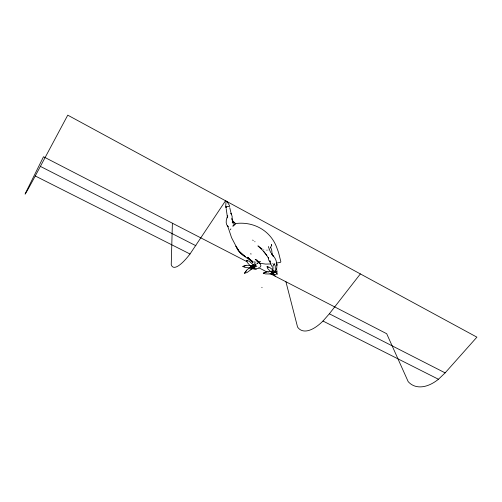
<?xml version="1.0" encoding="UTF-8"?>
<svg xmlns="http://www.w3.org/2000/svg" width="502" height="502" viewBox="0 0 502 502"><rect width="100%" height="100%" fill="white"/><g stroke="black" fill="none" stroke-linecap="round" stroke-linejoin="round"><path stroke-width="0.38" stroke-dasharray="2.51 1.88" d="M273.672 269.649L273.759 267.447M255.888 267.579L255.637 267.917M257.614 262.935L256.917 263.92L258.009 262.916L256.917 263.92M257.57 263.318L256.56 263.6M273.672 263.588L275.102 263.324M268.401 249.946L266.851 250.165L263.28 249.481M271.783 263.814L273.038 263.663M253.617 262.113L256.535 262.653M255.405 261.937L253.435 261.354M253.987 263.023L255.33 263.468L253.598 262.684M267.811 272.417L269.204 273.132"/><path stroke-width="0.75" d="M226.151 206.372L226.044 207.489M172.387 223.208L171.238 264.667A49.039 11.408 -62.4 0 0 190.007 253.999L225.536 200.769M232.15 219.179L232.119 216.211L230.933 213.275L231.516 214.448M253.497 265.596L246.564 265.276L242.824 266.449L244.932 267.39L252.945 268.25L253.541 265.37M252.945 268.25L252.493 267.955M227.299 217.855L227.726 215.829C226.164 219.255 225.053 223.628 227.996 226.697M225.624 207.257C226.251 199.601 225.63 198.949 229.753 206.052M252.631 267.24L254.276 266.029L253.748 265.972L253.774 267.277L253.209 267.34L254.163 267.955L252.895 268.595L252.368 268.532L252.914 265.872L256.93 266.342M254.094 267.993L252.832 266.28M273.929 264.874L274.243 264.033L275.221 265.803L275.441 272.567L272.134 272.73L273 265.909L274.243 264.033M272.624 273.546L267.679 268.608L267.045 266.713L268.413 267.246M252.368 268.532L252.456 268.219L252.895 268.595M230.882 228.881L230.412 229.784M246.915 261.642L43.505 156.743L25.646 192.799A52.842 0.64 -62.2 0 0 35.259 175.976L67.757 115.159L476.9 337.149L445.13 372.873L438.453 379.261A42.871 25.32 -62.8 0 1 408.182 381.633L386.697 333.723L269.9 273.496M272.994 273.728L273.094 274.01C274.782 274.048 272.366 271.168 275.441 272.567L275.159 271.927M253.774 267.277L252.82 268.583L253.974 268.338M250.787 269.787L247.059 272.498L244.53 273.276L246.821 269.957L252.318 265.665L254.163 267.955M253.736 267.422L252.889 267.88L253.466 267.93L253.108 268.313L252.487 268.363L253.014 268.401L251.339 269.128M275.203 276.075L272.642 273.458M244.53 273.276L245.635 271.682M259.791 267.365C264.397 264.541 251.979 257.733 259.095 263.086M254.156 265.947L253.811 266.38L252.638 264.912M285.92 281.754L297.554 327.022A45.751 19.377 -62.5 0 0 322.974 321.042L329.343 313.8L360.361 273.916M255.342 264.924L255.756 264.472L254.897 265.175M253.993 267.673C252.682 268.802 251.339 269.756 249.946 268.746M259.201 262.615L260.281 261.517L258.976 262.213M246.03 271.218L246.375 270.929M272.58 273.508L274.92 271.651L277.537 274.23M272.523 273.653L275.058 271.645L269.505 267.321L267.045 266.713M263.28 273.188L266.945 271.701L273.954 271.218L273.621 274.079L265.489 273.916L263.28 273.188L266.386 272.009M242.824 266.449L245.936 265.608M258.806 268.137L255.838 269.091L253.51 269.003M251.038 266.631L251.54 266.48M255.838 266.016L254.326 265.991M276.332 263.111L280.442 262.358L280.863 261.812L278.522 252.393L276.709 247.411C270.321 230.368 253.472 221.344 235.733 223.515M272.592 270.603C270.609 270.923 271.4 273.433 272.818 273.998M253.849 266.719L253.422 266.775L253.886 266.826M270.522 263.964L265.621 264.09L259.49 263.173M253.868 268.708L256.378 268.997M274.117 274.6L273.628 274.418M250.416 253.849L251.22 253.987M253.874 264.548L256.44 265.062M233.694 223.007L232.219 222.681L234.453 223.076M246.708 260.488L249.143 261.216L254.539 265.834L251.948 267.786L247.279 262.458L246.708 260.488L247.505 260.751M252.512 261.699C247.185 258.191 241.136 254.765 237.578 249.249M275.071 270.942C279.921 272.812 274.694 276.922 272.178 273.49M252.594 240.094L253.284 240.408M262.038 248.929L257.921 245.88L262.477 250.184L266.794 255.392L263.5 251.082M35.259 175.976L190.007 253.999M322.974 321.042L438.453 379.261M40.398 166.394L195.887 245.723M329.343 313.8L445.13 372.873M258.756 267.748L267.114 272.059M256.572 260.161L255.192 259.572L257.457 260.331L259.12 262.822M252.707 262.395L250.58 260.676L248.49 257.877L249.4 259.082L247.342 257.244L250.837 259.98M253.278 265.05L253.604 265.301M235.733 223.754L232.181 220.397L233.129 221.796L231.83 218.74L232.1 219.393M272.868 255.6L272.36 255.116C276.577 258.549 277.424 264.334 276.571 269.436L276.527 268.959L277.104 271.877M270.089 262.245L268.727 260.08L268.3 257.608L268.476 258.241L266.28 254.715M252.832 262.088L251.766 260.695L252.487 262.358M253.774 265.451L254.169 265.922M261.837 287.339L262.057 287.677M271.325 253.146L273.226 256.177L271.839 253.824L272.166 254.533L271.714 250.121L270.547 246.808L270.597 247.95M237.935 249.877L231.535 237.615L227.601 225.743L228.04 226.747M231.278 214.028L229.79 207.853M271.915 266.436L270.333 263.117L269.982 260.758L270.145 261.448M268.332 246.513L270.66 252.544M254.84 241.487L254.972 241.832M226.17 208.625L227.368 216.927M229.508 206.83C228.943 206.071 226.082 206.165 226.088 207.941M236.172 246.438L238.877 250.969L245.403 256.691C241.035 254.464 237.892 250.554 235.934 246.124L236.172 246.438M234.026 224.582C229.609 229.59 238.632 221.602 234.026 224.582M271.582 245.164L271.4 244.574L271.695 246.218L271.582 245.164M276.847 264.705L276.458 263.211L276.978 265.294L276.847 264.705"/></g></svg>
